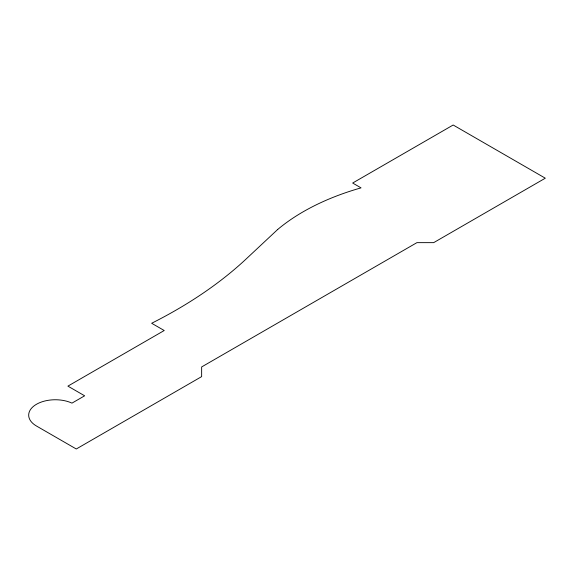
<?xml version="1.0" encoding="UTF-8"?>
<svg xmlns="http://www.w3.org/2000/svg" width="574" height="574" viewBox="0 0 574 574"><rect width="100%" height="100%" fill="white"/><g stroke="black" fill="none" stroke-linecap="round" stroke-linejoin="round"><path stroke-width="0.86" d="M277.708 229.457L247.538 257.676A487.785 281.619 0 0 1 151.658 323.27L164.221 330.516L67.904 386.13L84.651 395.802L71.972 403.12A26.648 15.383 0 0 0 35.473 404.885A26.648 15.383 0 0 0 36.492 426.023L76.277 448.99L201.639 376.616L201.639 366.944L416.925 242.644L433.679 242.644L545.3 178.198L453.173 125.01L352.666 183.034L361.039 187.87A217.811 125.756 0 0 0 277.708 229.457"/></g></svg>
